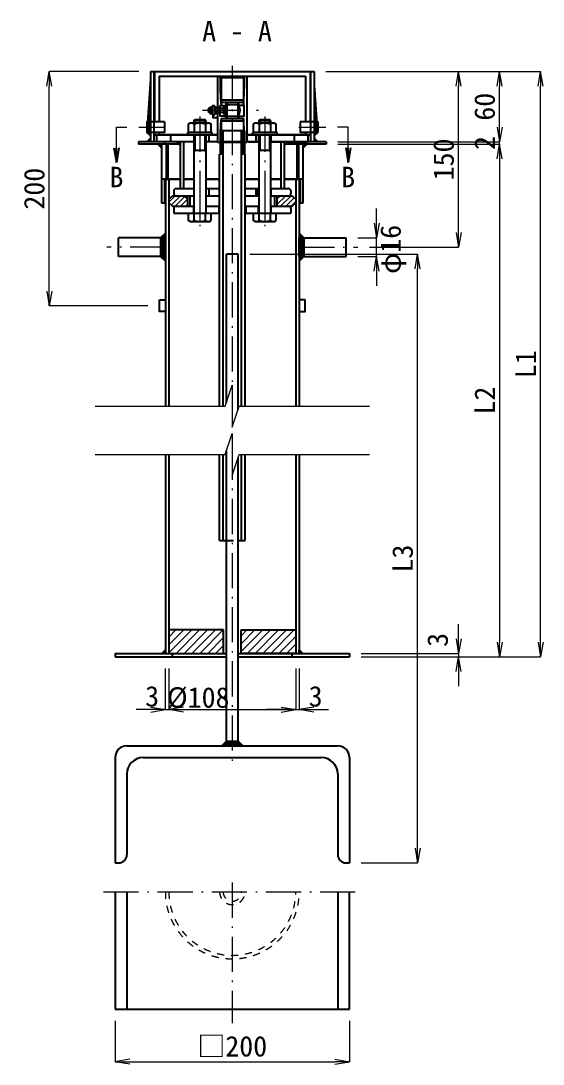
# Model space of a CAD drawing. Header units: millimetres. Extents: x 247104 to 392283, y -100044 to 25995.
# Drawn here: x 313900 to 322816, y -72151 to -54327 of the extents above; entities that cross this region are included whole.
import ezdxf
from ezdxf.enums import TextEntityAlignment as Align

# ---------------------------------------------------------------- set-up
doc = ezdxf.new("R2010")
doc.units = ezdxf.units.MM
doc.header["$LTSCALE"] = 100
doc.header["$PDSIZE"] = 300
doc.linetypes.add('SXF_一点短鎖線', pattern=[9.25, 6, -1.5, 0.25, -1.5])
doc.linetypes.add('SXF_跳び破線', pattern=[12, 6, -6])
doc.layers.get('Defpoints').update_dxf_attribs({"color": 151})
for name, color, linetype, lineweight in [('D-BMK', 2, 'SXF_一点短鎖線', 13), ('D-STR-DIM', 7, 'Continuous', 13), ('D-STR-HTXT', 7, 'Continuous', 13), ('D-STR-STR1', 2, 'Continuous', 13), ('D-STR-STR5', 6, 'Continuous', 25), ('D-STR-STR6', 7, 'Continuous', 13), ('D-STR-TXT', 7, 'Continuous', 13)]:
    doc.layers.add(name, color=color, linetype=linetype, lineweight=lineweight)
doc.styles.add('MS ゴシック', font='MS Gothic.ttf')
doc.dimstyles.new('DIM-100-F', dxfattribs={"dimscale": 100, "dimtxt": 3.5, "dimasz": 2.5, "dimexe": 0, "dimexo": 2, "dimgap": 0.8, "dimtad": 1, "dimdec": 0, "dimzin": 0, "dimdsep": 46, "dimtxsty": 'MS ゴシック', "dimblk": 'OPEN', "dimcen": 0.1, "dimaunit": 1, "dimadec": 4, "dimazin": 0, "dimtfac": 1, "dimtdec": 0, "dimtmove": 2, "dimatfit": 3, "dimldrblk": 'OPEN', "dimfxl": 1, "dimtolj": 1, "dimtzin": 0, "dimlwd": -1, "dimlwe": -1, "dimarcsym": 2})
pattern_1 = [(0, (308945.672, -65185.741), (2e-15, 6.35), [])]
pattern_2 = [(180, (326073.116, -65185.741), (-2e-15, 6.35), [])]
pattern_3 = [(180, (269431.96, -251646.112), (-5e-15, -19.05), [])]

# ---------------------------------------------------------------- blocks, each defined once
blk = doc.blocks.new('_Open')
at = {"color": 0, "linetype": 'ByBlock', "lineweight": -2}
for p, q in [((-1, 0.167), (0, 0)), ((-1, -0.167), (0, 0)), ((0, 0), (-1, 0))]:
    blk.add_line(p, q, dxfattribs=at)
blk = doc.blocks.new('*D112')
at = {"layer": 'D-STR-DIM', "color": 0, "transparency": 16777216}
for p, q in [((315509, -71409), (315509, -72109)), ((319509, -71409), (319509, -72109)), ((315759, -72109), (319259, -72109))]:
    blk.add_line(p, q, dxfattribs=at)
at = {"layer": 'Defpoints', "color": 0, "transparency": 16777216}
for p in [(315509, -71209), (319509, -71209), (319509, -72109)]:
    blk.add_point(p, dxfattribs=at)
at = {"layer": 'D-STR-DIM', "color": 0, "transparency": 16777216, "xscale": 250, "yscale": 250, "zscale": 250, "rotation": 180}
blk.add_blockref('_Open', (315509, -72109), dxfattribs=at)
at = {"layer": 'D-STR-DIM', "color": 0, "transparency": 16777216, "xscale": 250, "yscale": 250, "zscale": 250}
blk.add_blockref('_Open', (319509, -72109), dxfattribs=at)
at = {"layer": 'D-STR-DIM', "color": 0, "transparency": 16777216, "insert": (317509, -71850), "char_height": 350, "attachment_point": 5, "style": 'MS ゴシック'}
blk.add_mtext('\\A1;□200', dxfattribs=at)
blk = doc.blocks.new('*D120')
at = {"layer": 'D-STR-DIM', "color": 0, "transparency": 16777216}
for p, q in [((318592, -65394), (318592, -66094)), ((318652, -65394), (318652, -66094)), ((318342, -66094), (318092, -66094)), ((318592, -66094), (318652, -66094)), ((318902, -66094), (319152, -66094))]:
    blk.add_line(p, q, dxfattribs=at)
at = {"layer": 'Defpoints', "color": 0, "transparency": 16777216}
for p in [(318592, -65194), (318652, -65194), (318652, -66094)]:
    blk.add_point(p, dxfattribs=at)
at = {"layer": 'D-STR-DIM', "color": 0, "transparency": 16777216, "xscale": 250, "yscale": 250, "zscale": 250}
blk.add_blockref('_Open', (318592, -66094), dxfattribs=at)
at = {"layer": 'D-STR-DIM', "color": 0, "transparency": 16777216, "xscale": 250, "yscale": 250, "zscale": 250, "rotation": 180}
blk.add_blockref('_Open', (318652, -66094), dxfattribs=at)
at = {"layer": 'D-STR-DIM', "color": 0, "transparency": 16777216, "insert": (318932, -65869), "char_height": 350, "attachment_point": 5, "style": 'MS ゴシック'}
blk.add_mtext('\\A1;3', dxfattribs=at)
blk = doc.blocks.new('*D121')
at = {"layer": 'D-STR-DIM', "color": 0, "transparency": 16777216}
for p, q in [((316426, -65394), (316426, -66094)), ((318592, -65394), (318592, -66094)), ((316426, -66094), (318592, -66094)), ((316676, -66094), (316926, -66094)), ((318342, -66094), (318092, -66094))]:
    blk.add_line(p, q, dxfattribs=at)
at = {"layer": 'Defpoints', "color": 0, "transparency": 16777216}
for p in [(316426, -65194), (318592, -65194), (318592, -66094)]:
    blk.add_point(p, dxfattribs=at)
at = {"layer": 'D-STR-DIM', "color": 0, "transparency": 16777216, "xscale": 250, "yscale": 250, "zscale": 250, "rotation": 180}
blk.add_blockref('_Open', (316426, -66094), dxfattribs=at)
at = {"layer": 'D-STR-DIM', "color": 0, "transparency": 16777216, "xscale": 250, "yscale": 250, "zscale": 250}
blk.add_blockref('_Open', (318592, -66094), dxfattribs=at)
at = {"layer": 'D-STR-DIM', "color": 0, "transparency": 16777216, "insert": (316928, -65894), "char_height": 350, "attachment_point": 5, "style": 'MS ゴシック'}
blk.add_mtext('\\A1;%%C108', dxfattribs=at)
blk = doc.blocks.new('*D122')
at = {"layer": 'D-STR-DIM', "color": 0, "transparency": 16777216}
for p, q in [((316366, -65394), (316366, -66094)), ((316426, -65394), (316426, -66094)), ((316116, -66094), (315866, -66094)), ((316366, -66094), (316426, -66094)), ((316676, -66094), (316926, -66094))]:
    blk.add_line(p, q, dxfattribs=at)
at = {"layer": 'Defpoints', "color": 0, "transparency": 16777216}
for p in [(316366, -65194), (316426, -65194), (316426, -66094)]:
    blk.add_point(p, dxfattribs=at)
at = {"layer": 'D-STR-DIM', "color": 0, "transparency": 16777216, "xscale": 250, "yscale": 250, "zscale": 250}
blk.add_blockref('_Open', (316366, -66094), dxfattribs=at)
at = {"layer": 'D-STR-DIM', "color": 0, "transparency": 16777216, "xscale": 250, "yscale": 250, "zscale": 250, "rotation": 180}
blk.add_blockref('_Open', (316426, -66094), dxfattribs=at)
at = {"layer": 'D-STR-DIM', "color": 0, "transparency": 16777216, "insert": (316141, -65869), "char_height": 350, "attachment_point": 5, "style": 'MS ゴシック'}
blk.add_mtext('\\A1;3', dxfattribs=at)
blk = doc.blocks.new('*D123')
at = {"layer": 'D-STR-DIM', "color": 0, "transparency": 16777216}
for p, q in [((319309, -56434), (322074, -56434)), ((322074, -56684), (322074, -64944)), ((319709, -65194), (322074, -65194))]:
    blk.add_line(p, q, dxfattribs=at)
at = {"layer": 'Defpoints', "color": 0, "transparency": 16777216}
for p in [(319109, -56434), (319509, -65194), (322074, -65194)]:
    blk.add_point(p, dxfattribs=at)
at = {"layer": 'D-STR-DIM', "color": 0, "transparency": 16777216, "xscale": 250, "yscale": 250, "zscale": 250}
for p, rotation in [((322074, -56434), 90), ((322074, -65194), 270)]:
    blk.add_blockref('_Open', p, dxfattribs=dict(at, rotation=rotation))
at = {"layer": 'D-STR-DIM', "color": 0, "transparency": 16777216, "insert": (321819, -60814), "char_height": 350, "attachment_point": 5, "rotation": 90, "style": 'MS ゴシック'}
blk.add_mtext('\\A1;L2', dxfattribs=at)
blk = doc.blocks.new('*D124')
at = {"layer": 'D-STR-DIM', "color": 0, "transparency": 16777216}
for p, q in [((322074, -56144), (322074, -55894)), ((319309, -56394), (322074, -56394)), ((319309, -56434), (322074, -56434)), ((322074, -56434), (322074, -56394)), ((322074, -56684), (322074, -56934))]:
    blk.add_line(p, q, dxfattribs=at)
at = {"layer": 'Defpoints', "color": 0, "transparency": 16777216}
for p in [(319109, -56394), (319109, -56434), (322074, -56394)]:
    blk.add_point(p, dxfattribs=at)
at = {"layer": 'D-STR-DIM', "color": 0, "transparency": 16777216, "xscale": 250, "yscale": 250, "zscale": 250}
for p, rotation in [((322074, -56394), 270), ((322074, -56434), 90)]:
    blk.add_blockref('_Open', p, dxfattribs=dict(at, rotation=rotation))
at = {"layer": 'D-STR-DIM', "color": 0, "transparency": 16777216, "insert": (321819, -56414), "char_height": 350, "attachment_point": 5, "rotation": 90, "style": 'MS ゴシック'}
blk.add_mtext('\\A1;2', dxfattribs=at)
blk = doc.blocks.new('*D125')
at = {"layer": 'D-STR-DIM', "color": 0, "transparency": 16777216}
for p, q in [((319107, -55194), (322074, -55194)), ((322074, -56144), (322074, -55444)), ((319309, -56394), (322074, -56394))]:
    blk.add_line(p, q, dxfattribs=at)
at = {"layer": 'Defpoints', "color": 0, "transparency": 16777216}
for p in [(318907, -55194), (322074, -55194), (319109, -56394)]:
    blk.add_point(p, dxfattribs=at)
at = {"layer": 'D-STR-DIM', "color": 0, "transparency": 16777216, "xscale": 250, "yscale": 250, "zscale": 250}
for p, rotation in [((322074, -55194), 90), ((322074, -56394), 270)]:
    blk.add_blockref('_Open', p, dxfattribs=dict(at, rotation=rotation))
at = {"layer": 'D-STR-DIM', "color": 0, "transparency": 16777216, "insert": (321819, -55794), "char_height": 350, "attachment_point": 5, "rotation": 90, "style": 'MS ゴシック'}
blk.add_mtext('\\A1;60', dxfattribs=at)
blk = doc.blocks.new('*D126')
at = {"layer": 'D-STR-DIM', "color": 0, "transparency": 16777216}
for p, q in [((319107, -55194), (322774, -55194)), ((322774, -64944), (322774, -55444)), ((319709, -65194), (322774, -65194))]:
    blk.add_line(p, q, dxfattribs=at)
at = {"layer": 'Defpoints', "color": 0, "transparency": 16777216}
for p in [(318907, -55194), (322774, -55194), (319509, -65194)]:
    blk.add_point(p, dxfattribs=at)
at = {"layer": 'D-STR-DIM', "color": 0, "transparency": 16777216, "xscale": 250, "yscale": 250, "zscale": 250}
for p, rotation in [((322774, -55194), 90), ((322774, -65194), 270)]:
    blk.add_blockref('_Open', p, dxfattribs=dict(at, rotation=rotation))
at = {"layer": 'D-STR-DIM', "color": 0, "transparency": 16777216, "insert": (322519, -60194), "char_height": 350, "attachment_point": 5, "rotation": 90, "style": 'MS ゴシック'}
blk.add_mtext('\\A1;L1', dxfattribs=at)
blk = doc.blocks.new('*D127')
at = {"layer": 'D-STR-DIM', "color": 0, "transparency": 16777216}
for p, q in [((321374, -64884), (321374, -64634)), ((319709, -65134), (321374, -65134)), ((319709, -65194), (321374, -65194)), ((321374, -65134), (321374, -65194)), ((321374, -65444), (321374, -65694))]:
    blk.add_line(p, q, dxfattribs=at)
at = {"layer": 'Defpoints', "color": 0, "transparency": 16777216}
for p in [(319509, -65134), (319509, -65194), (321374, -65194)]:
    blk.add_point(p, dxfattribs=at)
at = {"layer": 'D-STR-DIM', "color": 0, "transparency": 16777216, "xscale": 250, "yscale": 250, "zscale": 250}
for p, rotation in [((321374, -65134), 270), ((321374, -65194), 90)]:
    blk.add_blockref('_Open', p, dxfattribs=dict(at, rotation=rotation))
at = {"layer": 'D-STR-DIM', "color": 0, "transparency": 16777216, "insert": (321017, -64903), "char_height": 350, "attachment_point": 5, "rotation": 90, "style": 'MS ゴシック'}
blk.add_mtext('\\A1;3', dxfattribs=at)
blk = doc.blocks.new('*D128')
at = {"layer": 'D-STR-DIM', "color": 0, "transparency": 16777216}
for p, q in [((315911, -55194), (314385, -55194)), ((314385, -58944), (314385, -55444)), ((316066, -59194), (314385, -59194))]:
    blk.add_line(p, q, dxfattribs=at)
at = {"layer": 'Defpoints', "color": 0, "transparency": 16777216}
for p in [(314385, -55194), (316111, -55194), (316266, -59194)]:
    blk.add_point(p, dxfattribs=at)
at = {"layer": 'D-STR-DIM', "color": 0, "transparency": 16777216, "xscale": 250, "yscale": 250, "zscale": 250}
for p, rotation in [((314385, -55194), 90), ((314385, -59194), 270)]:
    blk.add_blockref('_Open', p, dxfattribs=dict(at, rotation=rotation))
at = {"layer": 'D-STR-DIM', "color": 0, "transparency": 16777216, "insert": (314130, -57194), "char_height": 350, "attachment_point": 5, "rotation": 90, "style": 'MS ゴシック'}
blk.add_mtext('\\A1;200', dxfattribs=at)
blk = doc.blocks.new('*D117')
at = {"layer": 'D-STR-DIM', "color": 0, "transparency": 16777216}
for p, q in [((317809, -58313), (320674, -58313)), ((320674, -68463), (320674, -58563)), ((319709, -68713), (320674, -68713))]:
    blk.add_line(p, q, dxfattribs=at)
at = {"layer": 'Defpoints', "color": 0, "transparency": 16777216}
for p in [(317609, -58313), (320674, -58313), (319509, -68713)]:
    blk.add_point(p, dxfattribs=at)
at = {"layer": 'D-STR-DIM', "color": 0, "transparency": 16777216, "xscale": 250, "yscale": 250, "zscale": 250}
for p, rotation in [((320674, -58313), 90), ((320674, -68713), 270)]:
    blk.add_blockref('_Open', p, dxfattribs=dict(at, rotation=rotation))
at = {"layer": 'D-STR-DIM', "color": 0, "transparency": 16777216, "insert": (320419, -63513), "char_height": 350, "attachment_point": 5, "rotation": 90, "style": 'MS ゴシック'}
blk.add_mtext('\\A1;L3', dxfattribs=at)
blk = doc.blocks.new('*D118')
at = {"layer": 'D-STR-DIM', "color": 0, "transparency": 16777216}
for p, q in [((319107, -55194), (321374, -55194)), ((321374, -57944), (321374, -55444)), ((319852, -58194), (321374, -58194))]:
    blk.add_line(p, q, dxfattribs=at)
at = {"layer": 'Defpoints', "color": 0, "transparency": 16777216}
for p in [(318907, -55194), (321374, -55194), (319652, -58194)]:
    blk.add_point(p, dxfattribs=at)
at = {"layer": 'D-STR-DIM', "color": 0, "transparency": 16777216, "xscale": 250, "yscale": 250, "zscale": 250}
for p, rotation in [((321374, -55194), 90), ((321374, -58194), 270)]:
    blk.add_blockref('_Open', p, dxfattribs=dict(at, rotation=rotation))
at = {"layer": 'D-STR-DIM', "color": 0, "transparency": 16777216, "insert": (321119, -56694), "char_height": 350, "attachment_point": 5, "rotation": 90, "style": 'MS ゴシック'}
blk.add_mtext('\\A1;150', dxfattribs=at)
blk = doc.blocks.new('*D119')
at = {"layer": 'D-STR-DIM', "color": 0, "transparency": 16777216}
for p, q in [((319974, -57784), (319974, -57534)), ((319652, -58034), (319974, -58034)), ((319974, -58354), (319974, -58034)), ((319652, -58354), (319974, -58354)), ((319974, -58604), (319974, -58854))]:
    blk.add_line(p, q, dxfattribs=at)
at = {"layer": 'Defpoints', "color": 0, "transparency": 16777216}
for p in [(319452, -58034), (319974, -58034), (319452, -58354)]:
    blk.add_point(p, dxfattribs=at)
at = {"layer": 'D-STR-DIM', "color": 0, "transparency": 16777216, "xscale": 250, "yscale": 250, "zscale": 250}
for p, rotation in [((319974, -58034), 270), ((319974, -58354), 90)]:
    blk.add_blockref('_Open', p, dxfattribs=dict(at, rotation=rotation))
at = {"layer": 'D-STR-DIM', "color": 0, "transparency": 16777216, "char_height": 350, "attachment_point": 5, "rotation": 90, "style": 'MS ゴシック'}
for s, insert in [('\\A1;φ16', (320258, -58231)), ('\\A1;', (319719, -58231))]:
    blk.add_mtext(s, dxfattribs=dict(at, insert=insert))

msp = doc.modelspace()

# ---------------------------------------------------------------- hatches: boundary and pattern name
at = {"layer": 'D-STR-STR1'}
h = msp.add_hatch(dxfattribs=at)
h.set_pattern_fill('ANSI31', color=256, scale=2, angle=315, style=0)
h.set_pattern_definition(pattern_1)
edge = h.paths.add_edge_path()
edge.add_line((316111.4, -55993.7), (316051.4, -56053.7))
edge.add_line((316111.4, -56053.7), (316111.4, -55993.7))
edge.add_line((316111.4, -55193.7), (316111.4, -56393.7))
edge.add_line((316111.4, -56293.7), (316051.4, -56233.7))
edge.add_line((316051.4, -56053.7), (316051.4, -56233.7))
h = msp.add_hatch(dxfattribs=at)
h.set_pattern_fill('ANSI31', color=256, scale=2, angle=315, style=0)
h.set_pattern_definition(pattern_2)
edge = h.paths.add_edge_path()
edge.add_line((318907.4, -55993.7), (318967.4, -56053.7))
edge.add_line((318907.4, -56053.7), (318907.4, -55993.7))
edge.add_line((318907.4, -55193.7), (318907.4, -56393.7))
edge.add_line((318907.4, -56293.7), (318967.4, -56233.7))
edge.add_line((318967.4, -56053.7), (318967.4, -56233.7))
h = msp.add_hatch(dxfattribs=at)
h.set_pattern_fill('ANSI31', color=256, scale=2, angle=315, style=0)
h.set_pattern_definition(pattern_1)
h.paths.add_polyline_path([(316111.4, -56333.7), (316051.4, -56393.7), (316111.4, -56393.7)])
h = msp.add_hatch(dxfattribs=at)
h.set_pattern_fill('ANSI31', color=256, scale=2, angle=315, style=0)
h.set_pattern_definition([(180, (326073.116, -65185.741), (2e-08, 6.35), [])])
h.paths.add_polyline_path([(316299.4, -56433.7), (316239.4, -56433.7), (316299.4, -56493.7)])
h = msp.add_hatch(dxfattribs=at)
h.set_pattern_fill('ANSI31', color=256, scale=2, angle=315, style=0)
h.set_pattern_definition([(180, (326392.131, -65145.741), (2e-08, 6.35), [])])
h.paths.add_polyline_path([(316618.4, -56453.7), (316558.4, -56393.7), (316618.4, -56393.7)])
h = msp.add_hatch(dxfattribs=at)
h.set_pattern_fill('ANSI31', color=256, scale=2, angle=315, style=0)
h.set_pattern_definition([(0, (308626.6576, -65145.741), (2e-15, 6.35), [])])
h.paths.add_polyline_path([(318400.4, -56453.7), (318460.4, -56393.7), (318400.4, -56393.7)])
h = msp.add_hatch(dxfattribs=at)
h.set_pattern_fill('ANSI31', color=256, scale=2, angle=315, style=0)
h.set_pattern_definition(pattern_1)
h.paths.add_polyline_path([(318719.4, -56493.7), (318779.4, -56433.7), (318719.4, -56433.7)])
h = msp.add_hatch(dxfattribs=at)
h.set_pattern_fill('ANSI31', color=256, scale=2, angle=315, style=0)
h.set_pattern_definition(pattern_2)
h.paths.add_polyline_path([(318907.4, -56333.7), (318967.4, -56393.7), (318907.4, -56393.7)])
h = msp.add_hatch(dxfattribs=at)
h.set_pattern_fill('ANSI31', color=256, scale=20, style=0)
h.set_pattern_definition([(45, (315399.664, -65185.74), (-44.9013, 44.9013), [])])
h.paths.add_polyline_path([(316686.4, -57313.7), (316549.4, -57313.7), (316486.4, -57313.7), (316426.4, -57373.7), (316426.4, -57433.7), (316486.4, -57493.7), (316746.4, -57493.7), (316746.4, -57373.7)])
h.paths.add_polyline_path([(318532.4, -57313.7), (318272.4, -57313.7), (318272.4, -57493.7), (318469.4, -57493.7), (318532.4, -57493.7), (318592.4, -57433.7), (318592.4, -57373.7)])
h = msp.add_hatch(dxfattribs=at)
h.set_pattern_fill('ANSI31', color=256, scale=6, angle=135)
h.set_pattern_definition(pattern_3)
h.paths.add_polyline_path([(316366.4, -58033.7), (316366.4, -57953.7), (316286.4, -58033.7)])
h.paths.add_polyline_path([(316366.4, -58353.7), (316366.4, -58033.7), (316286.4, -58033.7), (316286.4, -58353.7)])
h.paths.add_polyline_path([(316366.4, -58433.7), (316366.4, -58353.7), (316286.4, -58353.7)])
h = msp.add_hatch(dxfattribs=at)
h.set_pattern_fill('ANSI31', color=256, scale=6, angle=135)
h.set_pattern_definition(pattern_3)
h.paths.add_polyline_path([(318652.4, -58033.7), (318652.4, -57953.7), (318732.4, -58033.7)])
h.paths.add_polyline_path([(318652.4, -58353.7), (318652.4, -58033.7), (318732.4, -58033.7), (318732.4, -58353.7)])
h.paths.add_polyline_path([(318652.4, -58433.7), (318652.4, -58353.7), (318732.4, -58353.7)])
h = msp.add_hatch(dxfattribs=at)
h.set_pattern_fill('ANSI31', color=256, scale=30, style=0)
h.set_pattern_definition([(45, (294602.03, -52867.47), (-67.35192, 67.35192), [])])
h.paths.add_polyline_path([(317659.4, -64733.7), (318592.4, -64733.7), (318592.4, -65133.7), (317659.4, -65133.7)])
h.paths.add_polyline_path([(317359.4, -64733.7), (316426.4, -64733.7), (316426.4, -65133.7), (317359.4, -65133.7)])
h = msp.add_hatch(dxfattribs=at)
h.set_pattern_fill('ANSI31', color=256, scale=2, angle=315, style=0)
h.set_pattern_definition(pattern_1)
h.paths.add_polyline_path([(316366.4, -65073.7), (316306.4, -65133.7), (316366.4, -65133.7)])
h = msp.add_hatch(dxfattribs=at)
h.set_pattern_fill('ANSI31', color=256, scale=2, angle=315, style=0)
h.set_pattern_definition([(180.00062, (326073.116, -65185.648), (-6.9e-05, 6.35), [])])
h.paths.add_polyline_path([(318712.4, -65133.7), (318652.4, -65073.7), (318652.4, -65133.7)])
h = msp.add_hatch(dxfattribs=at)
h.set_pattern_fill('ANSI31', color=256, scale=6, angle=45, style=0)
h.set_pattern_definition([(90, (-397684.117, 225053.722), (-19.05, 4e-15), [])])
h.paths.add_polyline_path([(317609.4, -66632.9), (317409.4, -66632.9), (317329.4, -66712.9), (317689.4, -66712.9)])

# ---------------------------------------------------------------- linework, layer by layer
at = {"layer": 'D-BMK'}
for p, q in [((317509.4, -55093.7), (317509.4, -67012.9)), ((316955.1, -55963.7), (316955.1, -57833.7)), ((316999.4, -55853.7), (317959.4, -55853.7)), ((318063.7, -55963.7), (318063.7, -57833.7)), ((315911.4, -56143.7), (316371.4, -56143.7)), ((318647.4, -56143.7), (319107.4, -56143.7)), ((316955.1, -57367.7), (316955.1, -57739.7)), ((318063.7, -57367.7), (318063.7, -57739.7)), ((316366.4, -58193.7), (315366.4, -58193.7)), ((318652.4, -58193.7), (319652.4, -58193.7)), ((317509.4, -69049), (317509.4, -71449)), ((315309.4, -69209), (319709.4, -69209))]:
    msp.add_line(p, q, dxfattribs=at)
at = {"layer": 'D-STR-STR1'}
for p, q in [((316845.1, -56273.7), (316845.1, -56393.7)), ((317065.1, -56273.7), (317065.1, -56393.7)), ((317953.7, -56273.7), (317953.7, -56393.7)), ((318173.7, -56273.7), (318173.7, -56393.7)), ((316845.1, -57193.7), (316845.1, -57313.7)), ((317065.1, -57193.7), (317065.1, -57313.7)), ((316845.1, -57613.7), (316845.1, -57493.7)), ((317065.1, -57493.7), (317065.1, -57613.7))]:
    msp.add_line(p, q, dxfattribs=at)
at = {"layer": 'D-STR-STR1', "linetype": 'SXF_跳び破線', "ltscale": 0.2}
for radius in [1143, 1083, 217, 157]:
    msp.add_arc((317509.4, -69209), radius, 180, 0, dxfattribs=at)
at = {"layer": 'D-STR-STR5'}
for p, q in [((316111.4, -55193.7), (318907.4, -55193.7)), ((316111.4, -55193.7), (316111.4, -56393.7)), ((316171.4, -55193.7), (316171.4, -56393.7)), ((316179.4, -55193.7), (316179.4, -56053.7)), ((318839.4, -55193.7), (318839.4, -56053.7)), ((318847.4, -55193.7), (318847.4, -56033.7)), ((318907.4, -55193.7), (318907.4, -56393.7)), ((316259.4, -55273.7), (318759.4, -55273.7)), ((316259.4, -55273.7), (316259.4, -56053.7)), ((317259.4, -55273.7), (317259.4, -56403.7)), ((317259.4, -55273.7), (317759.4, -55273.7)), ((317319.4, -55293.7), (317299.5, -55273.7)), ((317319.4, -55293.7), (317319.4, -55773.7)), ((317319.4, -55293.7), (317699.4, -55293.7)), ((317699.4, -55293.7), (317719.4, -55273.7)), ((317699.4, -55293.7), (317699.4, -55773.7)), ((317759.4, -55273.7), (317759.4, -55798.8)), ((318759.4, -55273.7), (318759.4, -56053.7)), ((317169.4, -55923.7), (317169.4, -55783.7)), ((317179.4, -55773.7), (317199.4, -55773.7)), ((317209.4, -55923.7), (317209.4, -55783.7)), ((317319.4, -55673.7), (317699.4, -55673.7)), ((317319.4, -55713.7), (317699.4, -55713.7)), ((317417.4, -55713.7), (317417.4, -55993.7)), ((317417.4, -55753.7), (317601.4, -55753.7)), ((317601.4, -55713.7), (317601.4, -55993.7)), ((317099.4, -55833.7), (317109.4, -55823.7)), ((317099.4, -55833.7), (317099.4, -55873.7)), ((317099.4, -55873.7), (317109.4, -55883.7)), ((317119.4, -55828.4), (317104.7, -55828.4)), ((317119.4, -55879), (317104.7, -55879)), ((317109.4, -55823.7), (317109.4, -55883.7)), ((317119.4, -55823.7), (317109.4, -55823.7)), ((317119.4, -55883.7), (317109.4, -55883.7)), ((317119.4, -55808.7), (317125.1, -55798.8)), ((317119.4, -55898.7), (317119.4, -55808.7)), ((317119.4, -55823.7), (317119.4, -55883.7)), ((317119.4, -55898.7), (317125.1, -55908.5)), ((317125.1, -55798.8), (317159.4, -55798.8)), ((317125.1, -55826.3), (317159.4, -55826.3)), ((317125.1, -55881.1), (317159.4, -55881.1)), ((317125.1, -55908.5), (317159.4, -55908.5)), ((317159.4, -55912.5), (317159.4, -55794.8)), ((317159.4, -55794.8), (317169.4, -55794.8)), ((317159.4, -55823.7), (317169.4, -55823.7)), ((317159.4, -55883.7), (317169.4, -55883.7)), ((317159.4, -55912.5), (317169.4, -55912.5)), ((317169.4, -55912.5), (317169.4, -55794.8)), ((317179.4, -55933.7), (317199.4, -55933.7)), ((317209.4, -55818.8), (317357.4, -55818.8)), ((317209.4, -55883.7), (317209.4, -55823.7)), ((317209.4, -55888.5), (317357.4, -55888.5)), ((317229.4, -55818.8), (317229.4, -55798.8)), ((317229.4, -55888.5), (317229.4, -55908.5)), ((317249.4, -55798.8), (317249.4, -55818.8)), ((317249.4, -55908.5), (317249.4, -55888.5)), ((317357.4, -55793.7), (317357.4, -55913.7)), ((317357.4, -55793.7), (317377.4, -55793.7)), ((317357.4, -55913.7), (317377.4, -55913.7)), ((317377.4, -55793.7), (317377.4, -55913.7)), ((317417.4, -55953.7), (317601.4, -55953.7)), ((317759.4, -55798.8), (317759.4, -56403.7)), ((318847.4, -55933.7), (318847.4, -56113.7)), ((316111.4, -55993.7), (316051.4, -56053.7)), ((316351.4, -56053.7), (316051.4, -56053.7)), ((316051.4, -56053.7), (316051.4, -56233.7)), ((316111.4, -56053.7), (316111.4, -55993.7)), ((316351.4, -56053.7), (316351.4, -56233.7)), ((316790.1, -56073.7), (316758.8, -56091.8)), ((316758.8, -56091.8), (316758.8, -56233.7)), ((317120.1, -56073.7), (316790.1, -56073.7)), ((316855.1, -56029.9), (316871.3, -56013.7)), ((316855.1, -56029.9), (316855.1, -56073.7)), ((316855.1, -56029.9), (317055.1, -56029.9)), ((316856.9, -56091.8), (316856.9, -56233.7)), ((316871.3, -56013.7), (316871.3, -56073.7)), ((316871.3, -56013.7), (317038.8, -56013.7)), ((317038.8, -56013.7), (317038.8, -56073.7)), ((317055.1, -56029.9), (317038.8, -56013.7)), ((317053.2, -56091.8), (317053.2, -56233.7)), ((317055.1, -56029.9), (317055.1, -56073.7)), ((317120.1, -56073.7), (317151.4, -56091.8)), ((317151.4, -56233.7), (317151.4, -56091.8)), ((317319.4, -55993.7), (317699.4, -55993.7)), ((317319.4, -55993.7), (317319.4, -56383.7)), ((317319.4, -56033.7), (317699.4, -56033.7)), ((317699.4, -55993.7), (317699.4, -56383.7)), ((317898.7, -56073.7), (317867.4, -56091.8)), ((317867.4, -56091.8), (317867.4, -56233.7)), ((318228.7, -56073.7), (317898.7, -56073.7)), ((317963.7, -56029.9), (317979.9, -56013.7)), ((317963.7, -56029.9), (317963.7, -56073.7)), ((317963.7, -56029.9), (318163.7, -56029.9)), ((317965.5, -56091.8), (317965.5, -56233.7)), ((317979.9, -56013.7), (317979.9, -56073.7)), ((317979.9, -56013.7), (318147.4, -56013.7)), ((318147.4, -56013.7), (318147.4, -56073.7)), ((318163.7, -56029.9), (318147.4, -56013.7)), ((318161.8, -56091.8), (318161.8, -56233.7)), ((318163.7, -56029.9), (318163.7, -56073.7)), ((318228.7, -56073.7), (318260, -56091.8)), ((318260, -56233.7), (318260, -56091.8)), ((318967.4, -56053.7), (318667.4, -56053.7)), ((318667.4, -56053.7), (318667.4, -56233.7)), ((318847.4, -56113.7), (318847.4, -56393.7)), ((318907.4, -55993.7), (318967.4, -56053.7)), ((318967.4, -56053.7), (318967.4, -56233.7)), ((316351.4, -56233.7), (316051.4, -56233.7)), ((316111.4, -56293.7), (316051.4, -56233.7)), ((316179.4, -56233.7), (316179.4, -56273.7)), ((316179.4, -56273.7), (317259.4, -56273.7)), ((316215.9, -56273.7), (316215.9, -56393.7)), ((317259.4, -56273.7), (316215.9, -56273.7)), ((316259.4, -56233.7), (316259.4, -56273.7)), ((316455.9, -56273.7), (316455.9, -56393.7)), ((317165.1, -56233.7), (316745.1, -56233.7)), ((316745.1, -56233.7), (316745.1, -56273.7)), ((316745.1, -56273.7), (317165.1, -56273.7)), ((316855.1, -56273.7), (316855.1, -57593.7)), ((316871.3, -56273.7), (316871.3, -56533.7)), ((317038.8, -56273.7), (317038.8, -56533.7)), ((317055.1, -56273.7), (317055.1, -57593.7)), ((317109.4, -56273.7), (317109.4, -56393.7)), ((317109.4, -56273.7), (317109.4, -56393.7)), ((317165.1, -56273.7), (317165.1, -56233.7)), ((317299.8, -56203.7), (317299.8, -56603.7)), ((317718.9, -56203.7), (317299.8, -56203.7)), ((317323.1, -56203.7), (317323.1, -56603.7)), ((317352.4, -60910.5), (317352.4, -56203.7)), ((317666.4, -60910.5), (317666.4, -56203.7)), ((317695.7, -56203.7), (317695.7, -56603.7)), ((317718.9, -56203.7), (317718.9, -56603.7)), ((318802.9, -56273.7), (317759.4, -56273.7)), ((317759.4, -56273.7), (318839.4, -56273.7)), ((318273.7, -56233.7), (317853.7, -56233.7)), ((317853.7, -56233.7), (317853.7, -56273.7)), ((317853.7, -56273.7), (318273.7, -56273.7)), ((317909.4, -56273.7), (317909.4, -56393.7)), ((317909.4, -56273.7), (317909.4, -56393.7)), ((317963.7, -56273.7), (317963.7, -57593.7)), ((317979.9, -56273.7), (317979.9, -56533.7)), ((318147.4, -56273.7), (318147.4, -56533.7)), ((318163.7, -56273.7), (318163.7, -57593.7)), ((318273.7, -56273.7), (318273.7, -56233.7)), ((318562.9, -56273.7), (318562.9, -56393.7)), ((318967.4, -56233.7), (318667.4, -56233.7)), ((318759.4, -56233.7), (318759.4, -56273.7)), ((318759.4, -56273.7), (318839.4, -56273.7)), ((318802.9, -56393.7), (318802.9, -56273.7)), ((318839.4, -56233.7), (318839.4, -56273.7)), ((318907.4, -56293.7), (318967.4, -56233.7)), ((315909.4, -56393.7), (315909.4, -56433.7)), ((316855.1, -56393.7), (315909.4, -56393.7)), ((316618.4, -56433.7), (315909.4, -56433.7)), ((316111.4, -56333.7), (316051.4, -56393.7)), ((316111.4, -56393.7), (316051.4, -56393.7)), ((316111.4, -56393.7), (316111.4, -56333.7)), ((316855.1, -56393.7), (316111.4, -56393.7)), ((316855.1, -56393.7), (316215.9, -56393.7)), ((316299.4, -56433.7), (316239.4, -56433.7)), ((316299.4, -56493.7), (316239.4, -56433.7)), ((316618.4, -56433.5), (316299.4, -56433.7)), ((316299.4, -56433.7), (316299.4, -57433.7)), ((316299.4, -56433.7), (316299.4, -56493.7)), ((316379.1, -56433.7), (316379.1, -57033.7)), ((316408.7, -56433.7), (316408.7, -57033.7)), ((316618.4, -56453.7), (316558.4, -56393.7)), ((316618.4, -56393.7), (316618.4, -57193.7)), ((316678.4, -56393.7), (316678.4, -57193.7)), ((317259.4, -56393.7), (317055.1, -56393.7)), ((317259.4, -56393.7), (317055.1, -56393.7)), ((317259.4, -56393.7), (317055.1, -56393.7)), ((317319.4, -56383.7), (317299.4, -56403.7)), ((317699.4, -56383.7), (317719.4, -56403.7)), ((317963.7, -56393.7), (317759.4, -56393.7)), ((317963.7, -56393.7), (317759.4, -56393.7)), ((317963.7, -56393.7), (317759.4, -56393.7)), ((317783.4, -56393.7), (317963.7, -56393.7)), ((319109.4, -56393.7), (318163.7, -56393.7)), ((318907.4, -56393.7), (318163.7, -56393.7)), ((318802.9, -56393.7), (318163.7, -56393.7)), ((318163.7, -56393.7), (318802.9, -56393.7)), ((318340.4, -56393.7), (318340.4, -57193.7)), ((318400.4, -57193.7), (318400.4, -56393.7)), ((318400.4, -56453.7), (318460.4, -56393.7)), ((318719.4, -56433.7), (318400.4, -56433.5)), ((319109.4, -56433.7), (318400.4, -56433.5)), ((318610.1, -56433.7), (318610.1, -57033.7)), ((318639.7, -56433.7), (318639.7, -57033.7)), ((318719.4, -57433.7), (318719.4, -56433.7)), ((318719.4, -56433.7), (318779.4, -56433.7)), ((318719.4, -56433.7), (318719.4, -56493.7)), ((318719.4, -56493.7), (318779.4, -56433.7)), ((318907.4, -56333.7), (318967.4, -56393.7)), ((319109.4, -56393.7), (319109.4, -56433.7)), ((316855.1, -56533.7), (317055.1, -56533.7)), ((316871.3, -56533.7), (316855.1, -56561.8)), ((317038.8, -56533.7), (317055.1, -56561.8)), ((317292.4, -60910.5), (317292.4, -56603.7)), ((317352.4, -56603.7), (317292.4, -56603.7)), ((317726.4, -56603.7), (317666.4, -56603.7)), ((317726.4, -60910.5), (317726.4, -56603.7)), ((317963.7, -56533.7), (318163.7, -56533.7)), ((317979.9, -56533.7), (317963.7, -56561.8)), ((318147.4, -56533.7), (318163.7, -56561.8)), ((316618.4, -57033.7), (316299.4, -57033.7)), ((316349.4, -57033.7), (316349.4, -57433.7)), ((316366.4, -57033.7), (316618.4, -57033.7)), ((316366.4, -57033.7), (316366.4, -60910.5)), ((316426.4, -57033.7), (316426.4, -58832.4)), ((316855.1, -57033.7), (316678.4, -57033.7)), ((316678.4, -57033.7), (316855.1, -57033.7)), ((317055.1, -57033.7), (317292.4, -57033.7)), ((317292.4, -57033.7), (317055.1, -57033.7)), ((317963.7, -57033.7), (317726.4, -57033.7)), ((317726.4, -57033.7), (317963.7, -57033.7)), ((318163.7, -57033.7), (318340.4, -57033.7)), ((318340.4, -57033.7), (318163.7, -57033.7)), ((318719.4, -57033.7), (318400.4, -57033.7)), ((318400.4, -57033.7), (318652.4, -57033.7)), ((318592.4, -57033.7), (318592.4, -58832.4)), ((318652.4, -57033.7), (318652.4, -60910.5)), ((318669.4, -57033.7), (318669.4, -57433.7)), ((316549.4, -57193.7), (316855.1, -57193.7)), ((316618.4, -57193.7), (316855.1, -57193.7)), ((317055.1, -57193.7), (317292.4, -57193.7)), ((317055.1, -57193.7), (317292.4, -57193.7)), ((317109.4, -57193.7), (317109.4, -57313.7)), ((317726.4, -57193.7), (317963.7, -57193.7)), ((317726.4, -57193.7), (317963.7, -57193.7)), ((317909.4, -57193.7), (317909.4, -57313.7)), ((318163.7, -57193.7), (318400.4, -57193.7)), ((318163.7, -57193.7), (318469.4, -57193.7)), ((316426.4, -57373.7), (316486.4, -57313.7)), ((316426.4, -57373.7), (316426.4, -57433.7)), ((316486.4, -57313.7), (316855.1, -57313.7)), ((316509.4, -57233.7), (316509.4, -57273.7)), ((316549.4, -57313.7), (316855.1, -57313.7)), ((316746.4, -57373.7), (316686.4, -57313.7)), ((316746.4, -57313.7), (316746.4, -57493.7)), ((316746.4, -57313.7), (316855.1, -57313.7)), ((316746.4, -57373.7), (316746.4, -57493.7)), ((316786.4, -57313.7), (316786.4, -57493.7)), ((317055.1, -57313.7), (317292.4, -57313.7)), ((317055.1, -57313.7), (317292.4, -57313.7)), ((317055.1, -57313.7), (317292.4, -57313.7)), ((317726.4, -57313.7), (317963.7, -57313.7)), ((317726.4, -57313.7), (317963.7, -57313.7)), ((317726.4, -57313.7), (317963.7, -57313.7)), ((318163.7, -57313.7), (318469.4, -57313.7)), ((318163.7, -57313.7), (318532.4, -57313.7)), ((318163.7, -57313.7), (318272.4, -57313.7)), ((318232.4, -57313.7), (318232.4, -57493.7)), ((318272.4, -57313.7), (318272.4, -57493.7)), ((318272.4, -57373.7), (318272.4, -57493.7)), ((318509.4, -57233.7), (318509.4, -57273.7)), ((318532.4, -57313.7), (318592.4, -57373.7)), ((318592.4, -57373.7), (318592.4, -57433.7)), ((316299.4, -57433.7), (316366.4, -57433.7)), ((316426.4, -57433.7), (316486.4, -57493.7)), ((316486.4, -57493.7), (316855.1, -57493.7)), ((316509.4, -57533.7), (316509.4, -57613.7)), ((316549.4, -57493.7), (316855.1, -57493.7)), ((316746.4, -57493.7), (316855.1, -57493.7)), ((317055.1, -57493.7), (317292.4, -57493.7)), ((317055.1, -57493.7), (317292.4, -57493.7)), ((317055.1, -57493.7), (317292.4, -57493.7)), ((317279.4, -57493.7), (317279.4, -57613.7)), ((317726.4, -57493.7), (317963.7, -57493.7)), ((317726.4, -57493.7), (317963.7, -57493.7)), ((317726.4, -57493.7), (317963.7, -57493.7)), ((317739.4, -57493.7), (317739.4, -57613.7)), ((318163.7, -57493.7), (318532.4, -57493.7)), ((318163.7, -57493.7), (318272.4, -57493.7)), ((318163.7, -57493.7), (318469.4, -57493.7)), ((318509.4, -57533.7), (318509.4, -57613.7)), ((318532.4, -57493.7), (318592.4, -57433.7)), ((318652.4, -57433.7), (318719.4, -57433.7)), ((316509.4, -57613.7), (317292.4, -57613.7)), ((316758.8, -57613.7), (317151.4, -57613.7)), ((316758.8, -57613.7), (316758.8, -57735.6)), ((316790.1, -57753.7), (316758.8, -57735.6)), ((316856.9, -57735.6), (316856.9, -57613.7)), ((317053.2, -57735.6), (317053.2, -57613.7)), ((317120.1, -57753.7), (317151.4, -57735.6)), ((317151.4, -57735.6), (317151.4, -57613.7)), ((317726.4, -57613.7), (318509.4, -57613.7)), ((317867.4, -57613.7), (318260, -57613.7)), ((317867.4, -57613.7), (317867.4, -57735.6)), ((317898.7, -57753.7), (317867.4, -57735.6)), ((317965.5, -57735.6), (317965.5, -57613.7)), ((318161.8, -57735.6), (318161.8, -57613.7)), ((318228.7, -57753.7), (318260, -57735.6)), ((318260, -57735.6), (318260, -57613.7)), ((316790.1, -57753.7), (317120.1, -57753.7)), ((317898.7, -57753.7), (318228.7, -57753.7)), ((315566.4, -58353.7), (315566.4, -58033.7)), ((316366.4, -58033.7), (315566.4, -58033.7)), ((316366.4, -57953.7), (316286.4, -58033.7)), ((316286.4, -58033.7), (316286.4, -58353.7)), ((316366.4, -58353.7), (316366.4, -58033.7)), ((316366.4, -58353.7), (316366.4, -58033.7)), ((318652.4, -57953.7), (318732.4, -58033.7)), ((318652.4, -58353.7), (318652.4, -58033.7)), ((318652.4, -58033.7), (319452.4, -58033.7)), ((318732.4, -58033.7), (318732.4, -58353.7)), ((319452.4, -58353.7), (319452.4, -58033.7)), ((316366.4, -58353.7), (315566.4, -58353.7)), ((316366.4, -58433.7), (316286.4, -58353.7)), ((317609.4, -58312.9), (317409.4, -58312.9)), ((317409.4, -60850.5), (317409.4, -58312.9)), ((317609.4, -60970.5), (317609.4, -58312.9)), ((318652.4, -58353.7), (319452.4, -58353.7)), ((318652.4, -58433.7), (318732.4, -58353.7)), ((316426.4, -58832.4), (316426.4, -60910.5)), ((318592.4, -58832.4), (318592.4, -60910.5)), ((316366.4, -61734.5), (316366.4, -65133.7)), ((316426.4, -61734.5), (316426.4, -65133.7)), ((317292.4, -63203.7), (317292.4, -61734.5)), ((317352.4, -63203.7), (317352.4, -61734.5)), ((317409.4, -66712.9), (317409.4, -61674.5)), ((317609.4, -66712.9), (317609.4, -61794.5)), ((317666.4, -63203.7), (317666.4, -61734.5)), ((317726.4, -63203.7), (317726.4, -61734.5)), ((318592.4, -61734.5), (318592.4, -65133.7)), ((318652.4, -61734.5), (318652.4, -65133.7)), ((317292.4, -63203.7), (317409.4, -63203.7)), ((317609.4, -63203.7), (317726.4, -63203.7)), ((315509.4, -65133.7), (315509.4, -65193.7)), ((315509.4, -65133.7), (317409.4, -65133.7)), ((315509.4, -65193.7), (317409.4, -65193.7)), ((316306.4, -65133.7), (316366.4, -65073.7)), ((316366.4, -65133.7), (316306.4, -65133.7)), ((316366.4, -65133.7), (316366.4, -65073.7)), ((316366.4, -65133.7), (317409.4, -65133.7)), ((316489.4, -65193.7), (316489.4, -65133.7)), ((317609.4, -65133.7), (319509.4, -65133.7)), ((317609.4, -65133.7), (318652.4, -65133.7)), ((317609.4, -65193.7), (319509.4, -65193.7)), ((318529.4, -65193.7), (318529.4, -65133.7)), ((318652.4, -65133.7), (318652.4, -65073.7)), ((318712.4, -65133.7), (318652.4, -65073.7)), ((318652.4, -65133.7), (318712.4, -65133.7)), ((319509.4, -65133.7), (319509.4, -65193.7)), ((317409.4, -66632.9), (317329.4, -66712.9)), ((317409.4, -66632.9), (317609.4, -66632.9)), ((317609.4, -66632.9), (317689.4, -66712.9)), ((315709.4, -66712.9), (319309.4, -66712.9)), ((315709.4, -66712.9), (319309.4, -66712.9)), ((315709.4, -66712.9), (317509.4, -66712.9)), ((315509.4, -66912.9), (315509.4, -68712.9)), ((315989.4, -66912.9), (319029.4, -66912.9)), ((319509.4, -66912.9), (319509.4, -68712.9)), ((315709.4, -67192.9), (315709.4, -68572.9)), ((319309.4, -67192.9), (319309.4, -68572.9)), ((315509.4, -68712.9), (315569.4, -68712.9)), ((319449.4, -68712.9), (319509.4, -68712.9)), ((315509.4, -69209), (315509.4, -71209)), ((315709.4, -69209), (315709.4, -71209)), ((319309.4, -69209), (319309.4, -71209)), ((319509.4, -71209), (319509.4, -69209)), ((315509.4, -71209), (319509.4, -71209))]:
    msp.add_line(p, q, dxfattribs=at)
at = {"layer": 'D-STR-STR5', "linetype": 'SXF_跳び破線', "ltscale": 0.2}
for p, q in [((316349.4, -56393.7), (316349.4, -56433.7)), ((318669.4, -56393.7), (318669.4, -56433.7)), ((317953.7, -57313.7), (317953.7, -57193.7)), ((318173.7, -57313.7), (318173.7, -57193.7)), ((317953.7, -57493.7), (317953.7, -57613.7)), ((318173.7, -57613.7), (318173.7, -57493.7)), ((317409.4, -63203.7), (317609.4, -63203.7))]:
    msp.add_line(p, q, dxfattribs=at)
at = {"layer": 'D-STR-STR5'}
for points in [[(317397.4, -55953.3), (317303.3, -55953.3), (317303.3, -55773.7), (317401.5, -55773.7)], [(317417.4, -55773.7), (317417.4, -55733.7), (317397.4, -55733.7), (317397.4, -55773.7), (317401.5, -55773.7)], [(317617.3, -55773.7), (317621.4, -55773.7), (317621.4, -55733.7), (317601.4, -55733.7), (317601.4, -55773.7)], [(317710.6, -55818.8), (317710.6, -55773.7), (317617.3, -55773.7)], [(317179.4, -55933.7), (317179.4, -55977.7), (317259.4, -55977.7)], [(317401.5, -55933.7), (317397.4, -55933.7), (317397.4, -55973.7), (317417.4, -55973.7), (317417.4, -55933.7)], [(317601.4, -55933.7), (317601.4, -55973.7), (317621.4, -55973.7), (317621.4, -55933.7), (317617.3, -55933.7)], [(317621.4, -55953.3), (317710.6, -55953.3), (317710.6, -55818.8)]]:
    msp.add_lwpolyline(points, dxfattribs=at)
for points in [[(317209.4, -55818.8), (317209.4, -55798.8), (317269.4, -55798.8), (317269.4, -55818.8)], [(317209.4, -55888.5), (317209.4, -55908.5), (317269.4, -55908.5), (317269.4, -55888.5)], [(316266.4, -59093.7), (316366.4, -59093.7), (316366.4, -59293.7), (316266.4, -59293.7)], [(318752.4, -59093.7), (318652.4, -59093.7), (318652.4, -59293.7), (318752.4, -59293.7)], [(317359.4, -64733.7), (316426.4, -64733.7), (316426.4, -65133.7), (317359.4, -65133.7)], [(317659.4, -64733.7), (318592.4, -64733.7), (318592.4, -65133.7), (317659.4, -65133.7)]]:
    msp.add_lwpolyline(points, close=True, dxfattribs=at)
for centre, radius, start, end in [((324055.9, -55255.3), 6756.5, 180.15619, 184.40059), ((309606.3, -55199.6), 8113.4, 355.94223, 359.47655), ((317179.4, -55783.7), 10, 90, 180), ((317199.4, -55783.7), 10, 360, 90), ((317522.4, -55853.7), 145, 136.39718, 223.60282), ((317496.4, -55853.7), 145, 316.39718, 43.60282), ((317138.8, -55812.6), 19.4, 165.04407, 225.04407), ((317188.4, -55853.7), 69, 156.5734, 203.42659), ((317138.8, -55894.8), 19.4, 134.95592, 194.95592), ((317179.4, -55923.7), 10, 180, 270), ((317199.4, -55923.7), 10, 270, 360), ((316807.8, -56149.4), 75.7, 49.5701, 109.5701), ((316955.1, -56349.3), 275.6, 69.13593, 110.86406), ((317102.3, -56149.4), 75.7, 70.42989, 130.42989), ((321511.9, -56403.7), 4212.5, 174.4146, 180), ((313506.9, -56403.7), 4212.5, 0, 5.5854), ((317916.4, -56149.4), 75.7, 49.5701, 109.5701), ((318063.7, -56349.3), 275.6, 69.13593, 110.86406), ((318210.9, -56149.4), 75.7, 70.42989, 130.42989), ((316549.4, -57233.7), 40, 90, 180), ((318469.4, -57233.7), 40, 0.00001, 90), ((316549.4, -57273.7), 40, 180, 270), ((318469.4, -57273.7), 40, 270, 0.00001), ((316549.4, -57533.7), 40, 90, 180), ((318469.4, -57533.7), 40, 0, 90), ((316807.8, -57678), 75.7, 250.42989, 310.42989), ((316835.1, -57593.7), 20, 269.99999, 359.99999), ((316955.1, -57478.1), 275.6, 249.13593, 290.86406), ((317102.3, -57678), 75.7, 229.5701, 289.5701), ((317075.1, -57593.7), 20, 179.99999, 269.99999), ((317916.4, -57678), 75.7, 250.42989, 310.42989), ((317943.7, -57593.7), 20, 269.99999, 359.99999), ((318063.7, -57478.1), 275.6, 249.13593, 290.86406), ((318210.9, -57678), 75.7, 229.5701, 289.5701), ((318183.7, -57593.7), 20, 179.99999, 269.99999), ((315709.4, -66912.9), 200, 90, 180), ((319309.4, -66912.9), 200, 0, 90), ((315989.4, -67192.9), 280, 90, 180), ((319029.4, -67192.9), 280, 0, 90), ((315569.4, -68572.9), 140, 270, 0), ((319449.4, -68572.9), 140, 180, 270)]:
    msp.add_arc(centre, radius, start, end, dxfattribs=at)
at = {"layer": 'D-STR-STR6'}
for p, q in [((317259.4, -56403.7), (317759.4, -56403.7)), ((317319.4, -56383.7), (317699.4, -56383.7)), ((317389.4, -60910.5), (317509.4, -60550.5)), ((317509.4, -60550.5), (317509.4, -61270.5)), ((315169.4, -60910.5), (317389.4, -60910.5)), ((317509.4, -61270.5), (317629.4, -60910.5)), ((317629.4, -60910.5), (319849.4, -60910.5)), ((317389.4, -61734.5), (317509.4, -61374.5)), ((317509.4, -61374.5), (317509.4, -62094.5)), ((315169.4, -61734.5), (317389.4, -61734.5)), ((317509.4, -62094.5), (317629.4, -61734.5)), ((317629.4, -61734.5), (319849.4, -61734.5))]:
    msp.add_line(p, q, dxfattribs=at)

# ---------------------------------------------------------------- texts
at = {"layer": 'D-STR-HTXT', "style": 'MS ゴシック'}
for p in [(315531.4, -56995.5), (319487.4, -56995.5)]:
    msp.add_text('B', height=350, dxfattribs=at).set_placement(p, align=Align.MIDDLE_CENTER)
at = {"layer": 'D-STR-TXT', "style": 'MS ゴシック'}
msp.add_text('A - A', height=350, dxfattribs=at).set_placement((317590.6, -54502.1), align=Align.MIDDLE)

# ---------------------------------------------------------------- dimensions: what is measured, and where the dimension line sits
at = {"layer": 'D-STR-DIM'}
for base, p1, p2, angle, picture, middle in [((314384.8, -55193.7), (316266.4, -59193.7), (316111.4, -55193.7), 90.00003, '*D128', (314129.8, -57193.7)), ((322074.2, -55193.7), (319109.4, -56393.7), (318907.4, -55193.7), 90, '*D125', (321819.2, -55793.7)), ((321374.2, -55193.7), (319652.4, -58193.7), (318907.4, -55193.7), 90, '*D118', (321119.2, -56693.7)), ((322074.2, -56393.7), (319109.4, -56433.7), (319109.4, -56393.7), 90, '*D124', (321819.2, -56413.7))]:
    dim = msp.add_linear_dim(base=base, p1=p1, p2=p2, angle=angle, dimstyle='DIM-100-F', override={"dimlfac": 0.05, "dimtix": 1}, dxfattribs=at)
    dim.commit()
    dim.dimension.update_dxf_attribs({"geometry": picture, "text_midpoint": middle})
for base, p1, p2, text, picture, middle in [((322774.2, -55193.7), (319509.4, -65193.7), (318907.4, -55193.7), 'L1', '*D126', (322519.2, -60193.7)), ((322074.2, -65193.7), (319109.4, -56433.7), (319509.4, -65193.7), 'L2', '*D123', (321819.2, -60813.7)), ((320674.2, -58312.9), (319509.4, -68712.9), (317609.4, -58312.9), 'L3', '*D117', (320419.2, -63512.9))]:
    dim = msp.add_linear_dim(base=base, p1=p1, p2=p2, angle=90, text=text, dimstyle='DIM-100-F', override={"dimlfac": 0.05, "dimtix": 1}, dxfattribs=at)
    dim.commit()
    dim.dimension.update_dxf_attribs({"geometry": picture, "text_midpoint": middle})
dim = msp.add_linear_dim(base=(319974.2, -58033.7), p1=(319452.4, -58353.7), p2=(319452.4, -58033.7), angle=90, text='\\Xφ<>', dimstyle='DIM-100-F', override={"dimlfac": 0.05, "dimtix": 1}, dxfattribs=at)
dim.commit()
dim.dimension.update_dxf_attribs({"geometry": '*D119', "text_midpoint": (319974.2, -58231.5), "dimtype": 160})
dim = msp.add_linear_dim(base=(321374.2, -65193.7), p1=(319509.4, -65133.7), p2=(319509.4, -65193.7), angle=90, dimstyle='DIM-100-F', override={"dimlfac": 0.05, "dimtix": 1}, dxfattribs=at)
dim.commit()
dim.dimension.update_dxf_attribs({"geometry": '*D127', "text_midpoint": (321017.3, -64902.9), "dimtype": 160})
for base, p1, p2, picture, middle in [((316426.4, -66093.7), (316366.4, -65193.7), (316426.4, -65193.7), '*D122', (316141, -65868.7)), ((318652.4, -66093.7), (318592.4, -65193.7), (318652.4, -65193.7), '*D120', (318932.1, -65868.7))]:
    dim = msp.add_linear_dim(base=base, p1=p1, p2=p2, dimstyle='DIM-100-F', override={"dimlfac": 0.05, "dimtix": 1}, dxfattribs=at)
    dim.commit()
    dim.dimension.update_dxf_attribs({"geometry": picture, "text_midpoint": middle, "dimtype": 160})
dim = msp.add_linear_dim(base=(318592.4, -66093.7), p1=(316426.4, -65193.7), p2=(318592.4, -65193.7), text='%%C<>', dimstyle='DIM-100-F', override={"dimlfac": 0.05, "dimtix": 1}, dxfattribs=at)
dim.commit()
dim.dimension.update_dxf_attribs({"geometry": '*D121', "text_midpoint": (316927.8, -65893.7), "dimtype": 160})
dim = msp.add_linear_dim(base=(319509.4, -72109), p1=(315509.4, -71209), p2=(319509.4, -71209), text='□<>', dimstyle='DIM-100-F', override={"dimlfac": 0.05, "dimtix": 1}, dxfattribs=at)
dim.commit()
dim.dimension.update_dxf_attribs({"geometry": '*D112', "text_midpoint": (317509.4, -71850.4)})

# ---------------------------------------------------------------- leaders
at = {"layer": 'D-STR-HTXT'}
for points in [[(315531.4, -56744.9), (315531.4, -56143.7), (315711.4, -56143.7)], [(319487.4, -56744.9), (319487.4, -56143.7), (319307.4, -56143.7)]]:
    msp.add_leader(points, dimstyle='DIM-100-F', dxfattribs=at)

doc.saveas('drawing.dxf')
